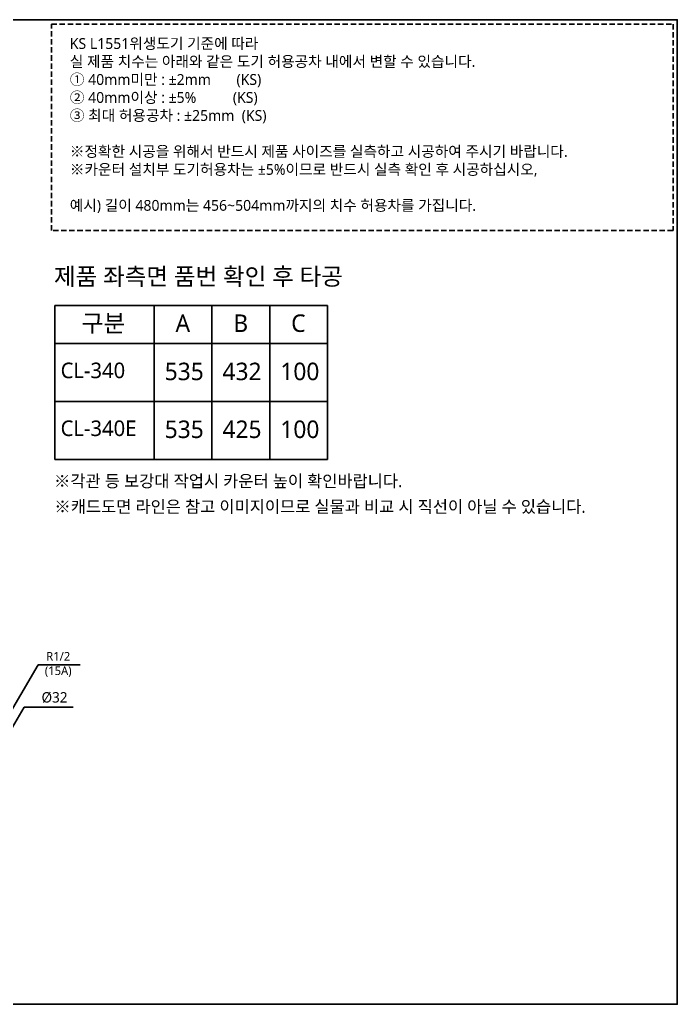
# Model space of a CAD drawing. Extents: x 116 to 3767, y -181 to 2100.
# Drawn here: x 2242 to 3767, y -181 to 2100 of the extents above; entities that cross this region are included whole.
import ezdxf

# ---------------------------------------------------------------- set-up
doc = ezdxf.new("R2010")
doc.units = 0
doc.header["$LTSCALE"] = 25
doc.header["$MEASUREMENT"] = 0
doc.linetypes.add('DASHED', pattern=[0.75, 0.5, -0.25])
for name, color, linetype in [('1', 1, 'CONTINUOUS'), ('2', 2, 'CONTINUOUS'), ('3', 3, 'CONTINUOUS'), ('SA-DOOR', 4, 'CONTINUOUS')]:
    doc.layers.add(name, color=color, linetype=linetype)
doc.styles.add('GHS', font='romans', dxfattribs={"bigfont": 'ghs'})
doc.styles.add('ROMANS', font='romans')
doc.styles.get("Standard").update_dxf_attribs({"font": 'NanumGothic.ttf'})

msp = doc.modelspace()

# ---------------------------------------------------------------- linework, layer by layer
at = {"layer": '1', "color": 7}
for p, q in [((2324, 1438.1), (2324, 1081.2)), ((2324, 1438.1), (2955.9, 1438.1)), ((2553.8, 1438.1), (2553.8, 1081.2)), ((2687.7, 1438.1), (2687.7, 1081.2)), ((2821.8, 1438.1), (2821.8, 1081.2)), ((2955.9, 1438.1), (2955.9, 1081.2)), ((2324, 1349.4), (2955.9, 1349.4)), ((2324, 1215.3), (2955.9, 1215.3)), ((2324, 1081.2), (2955.9, 1081.2))]:
    msp.add_line(p, q, dxfattribs=at)
at = {"layer": '1', "color": 3}
for p, q in [((2284.8, 604.8), (2204.7, 467.9)), ((2382.1, 604.8), (2284.8, 604.8)), ((2252.2, 507.3), (2192.6, 405.4)), ((2365.9, 507.3), (2252.2, 507.3))]:
    msp.add_line(p, q, dxfattribs=at)
at = {"layer": '3', "linetype": 'DASHED'}
msp.add_lwpolyline([(2315.9, 2090), (3757, 2090), (3757, 1611.2), (2315.9, 1611.2)], close=True, dxfattribs=at)
at = {"layer": 'SA-DOOR', "color": 7}
msp.add_lwpolyline([(116.4, 2100), (3767, 2100), (3767, -181.5), (116.4, -181.5)], close=True, dxfattribs=at)

# ---------------------------------------------------------------- texts
at = {"layer": '1', "color": 7, "attachment_point": 1, "style": 'GHS'}
for s, heights, insert, char_height in [('{\\fNanumGothic|b0|i0|c129|p50;구분}', [0], (2385.5, 1417), 40.5), ('{\\fNanumGothic|b0|i0|c129|p50;A}', [0], (2603.5, 1417), 40.5), ('{\\fNanumGothic|b0|i0|c129|p50;B}', [0], (2737.5, 1417), 40.5), ('{\\fNanumGothic|b0|i0|c129|p50;C}', [0], (2871.6, 1417), 40.5), ('{\\fNanumGothic|b0|i0|c129|p50;CL-340}', [0], (2337, 1305.4), 36), ('{\\fNanumGothic|b0|i0|c129|p50;535}', [44.2], (2578.4, 1305.3), 40.5), ('{\\fNanumGothic|b0|i0|c129|p50;100}', [0], (2846.5, 1305.3), 40.5), ('{\\fNanumGothic|b0|i0|c129|p50;CL-340E}', [0], (2337, 1171.3), 36), ('{\\fNanumGothic|b0|i0|c129|p50;535}', [0], (2578.4, 1171.2), 40.5), ('{\\fNanumGothic|b0|i0|c129|p50;100}', [0], (2846.5, 1171.2), 40.5)]:
    msp.add_mtext_dynamic_manual_height_columns(s, width=196.949, gutter_width=13.5, heights=heights, dxfattribs=dict(at, insert=insert, char_height=char_height))
at = {"layer": '1', "color": 1, "char_height": 40.5, "attachment_point": 1, "style": 'GHS'}
for s, insert in [('{\\fNanumGothic|b0|i0|c129|p50;432}', (2712.4, 1305.3)), ('{\\fNanumGothic|b0|i0|c129|p50;425}', (2712.4, 1171.2))]:
    msp.add_mtext_dynamic_manual_height_columns(s, width=196.949, gutter_width=13.5, heights=[0], dxfattribs=dict(at, insert=insert))
at = {"layer": '1', "color": 2, "attachment_point": 5}
for s, insert, char_height in [('R1/2\\P(15A)', (2331.5, 605.9), 20), ('%%c32', (2323, 529.3), 24)]:
    msp.add_mtext(s, dxfattribs=dict(at, insert=insert, char_height=char_height))
at = {"layer": '2', "color": 7, "insert": (2358.3, 1854.5), "char_height": 25, "attachment_point": 4, "style": 'ROMANS'}
msp.add_mtext('{\\fNanumGothic|b0|i0|c0|p50;KS L1551\\fNanumGothic|b0|i0|c129|p50;위생도기 기준에 따라 \\P실 제품 치수는 아래와 같은 도기 허용공차 내에서 변할 수 있습니다. \\fNanumGothic|b0|i0|c0|p50;\\P\\fNanumGothic|b0|i0|c129|p50;① \\fNanumGothic|b0|i0|c0|p50;40mm\\fNanumGothic|b0|i0|c129|p50;미만 : ±2mm       (KS)\\fNanumGothic|b0|i0|c0|p50; \\P\\fNanumGothic|b0|i0|c129|p50;② \\fNanumGothic|b0|i0|c0|p50;40mm\\fNanumGothic|b0|i0|c129|p50;이상 : ±5%          (KS)\\fNanumGothic|b0|i0|c0|p50;\\P\\fNanumGothic|b0|i0|c129|p50;③ 최대 허용공차 : ±25mm  (KS)\\P\\fNanumGothic|b0|i0|c0|p50;\\P※\\fNanumGothic|b0|i0|c129|p50;정확한 시공을 위해서 반드시 제품 사이즈를 실측하고 시공하여 주시기 바랍니다\\fNanumGothic|b0|i0|c0|p50;.\\fNanumGothic|b0|i0|c129|p50;\\P※카운터 설치부 도기허용차는 ±5%이므로 반드시 실측 확인 후 시공하십시오,\\fNanumGothic|b0|i0|c0|p50;\\P\\P\\fNanumGothic|b0|i0|c129|p50;예시\\fNanumGothic|b0|i0|c0|p50;) \\fNanumGothic|b0|i0|c129|p50;길이 \\fNanumGothic|b0|i0|c0|p50;480mm\\fNanumGothic|b0|i0|c129|p50;는 \\fNanumGothic|b0|i0|c0|p50;456~504mm\\fNanumGothic|b0|i0|c129|p50;까지의 치수 허용차를 가집니다\\fNanumGothic|b0|i0|c0|p50;.}', dxfattribs=at)
at = {"layer": '3', "color": 7, "attachment_point": 1, "style": 'GHS'}
for s, width, insert, char_height in [('{\\fNanumGothic|b0|i0|c129|p50;제품 좌측면 품번 확인 후 타공}', 814.253, (2321.6, 1525.1), 40), ('{\\fNanumGothic|b0|i0|c129|p50;※각관 등 보강대 작업시 카운터 높이 확인바랍니다.}', 909.253, (2321.6, 1044.9), 28)]:
    msp.add_mtext_dynamic_manual_height_columns(s, width=width, gutter_width=13.5, heights=[0], dxfattribs=dict(at, insert=insert, char_height=char_height))
at = {"layer": '3', "color": 7, "insert": (2322.4, 985.7), "char_height": 28, "width": 1466.614, "attachment_point": 1, "style": 'GHS'}
msp.add_mtext('{\\fNanumGothic|b0|i0|c129|p50;※캐드도면 라인은 참고 이미지이므로 실물과 비교 시 직선이 아닐 수 있습니다.}', dxfattribs=at)

doc.saveas('drawing.dxf')
